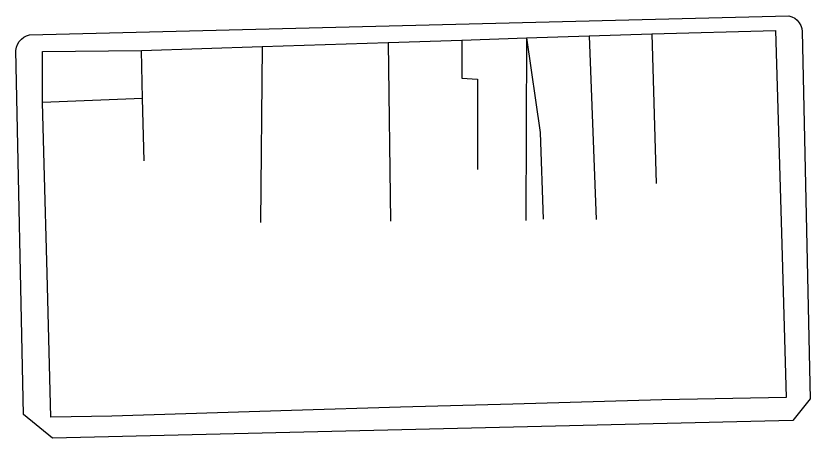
# Model space of a CAD drawing. Header units: metres. Extents: x 668617 to 675126, y 2286318 to 2293677.
# Drawn here: x 670074.1 to 670182, y 2287079.3 to 2287136.7 of the extents above; entities that cross this region are included whole.
import ezdxf

# ---------------------------------------------------------------- set-up
doc = ezdxf.new("R2010")
doc.units = ezdxf.units.M
doc.header["$MEASUREMENT"] = 0
for name, color, linetype in [('DMTG-PB-BANQUETAS', 251, 'Continuous'), ('DMTG-PB-LOTIFICACION', 253, 'Continuous'), ('DMTG-PB-MANZANAS', 251, 'Continuous')]:
    doc.layers.add(name, color=color, linetype=linetype)

msp = doc.modelspace()

# ---------------------------------------------------------------- linework, layer by layer
at = {"layer": 'DMTG-PB-BANQUETAS'}
msp.add_lwpolyline([(670079.07269, 2287079.34737), (670075.14026, 2287082.55548), (670074.09159, 2287132.05457), (670074.17471, 2287132.47697), (670074.33067, 2287132.87783), (670074.55439, 2287133.24518), (670074.83878, 2287133.56809), (670075.17577, 2287133.83661), (670075.5543, 2287134.04183), (670075.96231, 2287134.17782), (670179.0881, 2287136.7487), (670179.49715, 2287136.61868), (670179.87465, 2287136.41389), (670180.20565, 2287136.14244), (670180.48022, 2287135.8124), (670180.68746, 2287135.43686), (670180.82044, 2287135.02787), (670180.8733, 2287134.60247), (670181.95878, 2287084.6701), (670179.61799, 2287081.72629), (670079.07269, 2287079.34737)], dxfattribs=at)
at = {"layer": 'DMTG-PB-LOTIFICACION'}
for p, q in [((670143.426, 2287133.74238), (670151.96491, 2287134.02867)), ((670151.96491, 2287134.02867), (670160.4439, 2287134.29471)), ((670151.96491, 2287134.02867), (670152.92182, 2287109.05161)), ((670160.4439, 2287134.29471), (670177.27218, 2287134.75624)), ((670160.4439, 2287134.29471), (670161.03087, 2287113.97629)), ((670177.27218, 2287134.75624), (670177.83697, 2287114.94774)), ((670107.53046, 2287132.5698), (670124.63832, 2287133.13252)), ((670124.63832, 2287133.13252), (670134.63709, 2287133.45502)), ((670124.63832, 2287133.13252), (670124.95219, 2287108.86275)), ((670134.63709, 2287133.45502), (670143.426, 2287133.74238)), ((670134.63709, 2287133.45502), (670134.67931, 2287128.26496)), ((670143.426, 2287133.74238), (670143.34214, 2287108.9409)), ((670143.426, 2287133.74238), (670145.29095, 2287120.90972)), ((670077.69243, 2287124.99267), (670077.70289, 2287131.89302)), ((670077.70289, 2287131.89302), (670091.14256, 2287132.02014)), ((670091.14256, 2287132.02014), (670107.53046, 2287132.5698)), ((670091.30827, 2287125.5205), (670091.14256, 2287132.02014)), ((670107.53046, 2287132.5698), (670107.30284, 2287108.64775)), ((670134.67931, 2287128.26496), (670136.79977, 2287128.16397)), ((670136.79977, 2287128.16397), (670136.79246, 2287115.85338)), ((670091.30827, 2287125.5205), (670077.69243, 2287124.99267)), ((670091.52394, 2287117.06124), (670091.30827, 2287125.5205)), ((670077.94842, 2287116.58337), (670077.69243, 2287124.99267)), ((670145.29095, 2287120.90972), (670145.7015, 2287109.10093))]:
    msp.add_line(p, q, dxfattribs=at)
at = {"layer": 'DMTG-PB-MANZANAS'}
msp.add_lwpolyline([(670177.27218, 2287134.75624), (670177.83697, 2287114.94774), (670178.10665, 2287105.67847), (670178.69575, 2287084.86003), (670161.80687, 2287084.53825), (670141.57902, 2287083.96227), (670126.3306, 2287083.53746), (670111.53214, 2287083.12456), (670087.12516, 2287082.33081), (670078.83557, 2287082.20559), (670078.36198, 2287101.73446), (670077.94842, 2287116.58337), (670077.69243, 2287124.99267), (670077.70289, 2287131.89302), (670091.14256, 2287132.02014), (670107.53046, 2287132.5698), (670124.63832, 2287133.13252), (670134.63709, 2287133.45502), (670143.426, 2287133.74238), (670151.96491, 2287134.02867), (670160.4439, 2287134.29471)], close=True, dxfattribs=at)

doc.saveas('drawing.dxf')
